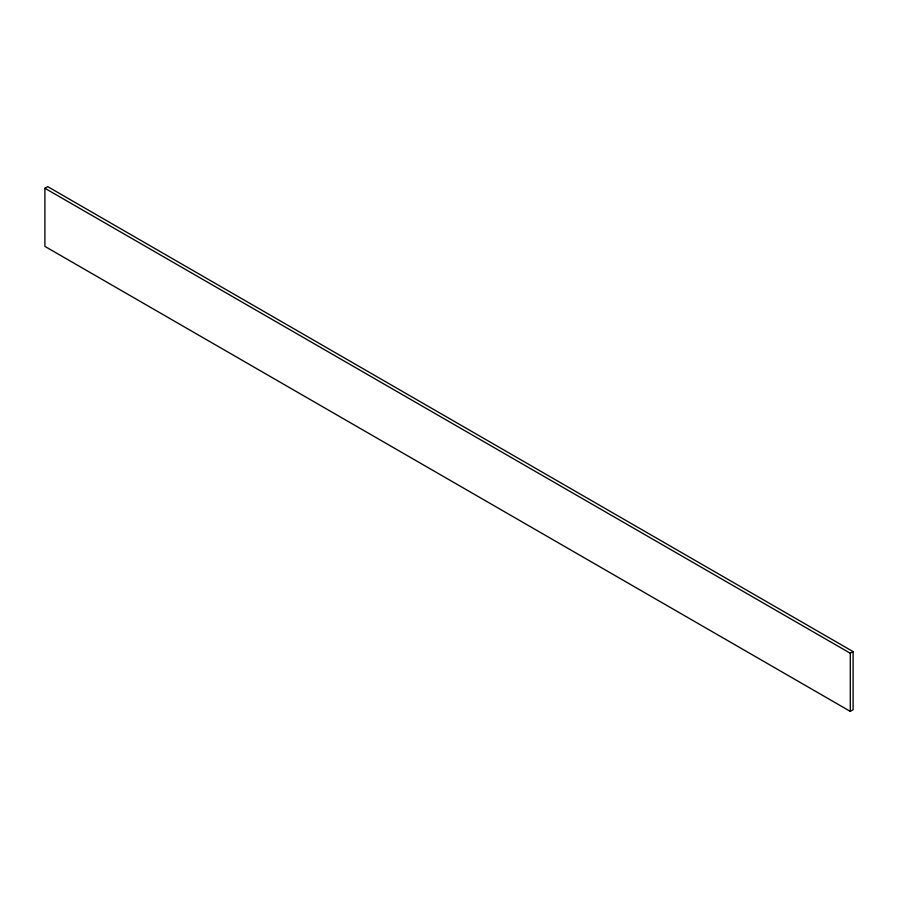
<?xml version="1.0" encoding="UTF-8"?>
<svg xmlns="http://www.w3.org/2000/svg" width="898" height="898" viewBox="0 0 898 898"><rect width="100%" height="100%" fill="white"/><g stroke="black" fill="none" stroke-linecap="round" stroke-linejoin="round"><path stroke-width="1.35" d="M44.9 188.266L47.717 186.638L853.1 651.611L853.1 709.734L850.283 711.362L44.9 246.389L44.9 188.266L850.283 653.239L853.1 651.611M850.283 653.239L850.283 711.362"/></g></svg>
